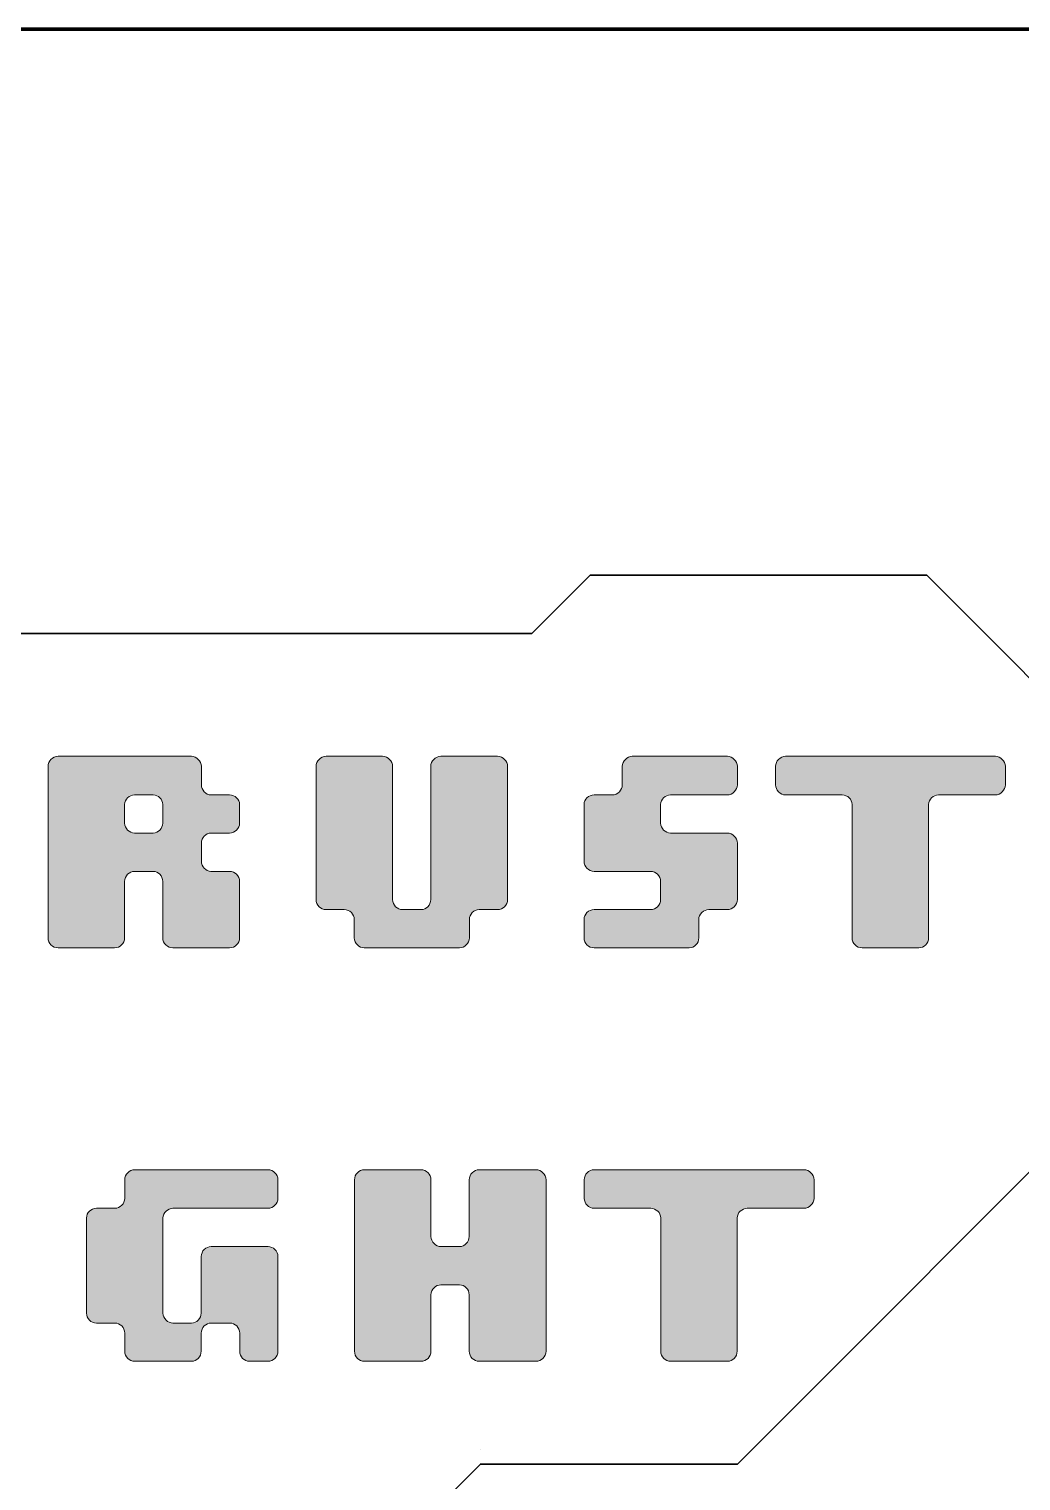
# Model space of a CAD drawing. Header units: millimetres. Extents: x -101 to 399, y 2 to 209.
# Drawn here: x 203.3 to 251.8, y 137.8 to 208.7 of the extents above; entities that cross this region are included whole.
import ezdxf

# ---------------------------------------------------------------- set-up
doc = ezdxf.new("R2010")
doc.units = ezdxf.units.MM
doc.header["$MEASUREMENT"] = 0
doc.layers.add('Layer 2 copy', color=7, linetype='Continuous')

# ---------------------------------------------------------------- blocks, each defined once
blk = doc.blocks.new('block 10')
at = {"color": 1, "lineweight": 70, "true_color": 0xff0000}
blk.add_open_spline([(398.696, 25.411), (398.696, 25.411), (395.696, 25.411), (395.696, 25.411), (395.696, 25.411), (395.696, 48.3), (395.696, 48.3), (395.696, 48.3), (398.696, 48.3), (398.696, 48.3), (398.696, 48.3), (398.696, 71.189), (398.696, 71.189), (398.696, 71.189), (395.696, 71.189), (395.696, 71.189), (395.696, 71.189), (395.696, 94.078), (395.696, 94.078), (395.696, 94.078), (398.696, 94.078), (398.696, 94.078), (398.696, 94.078), (398.696, 116.967), (398.696, 116.967), (398.696, 116.967), (395.696, 116.967), (395.696, 116.967), (395.696, 116.967), (395.696, 139.855), (395.696, 139.855), (395.696, 139.855), (398.696, 139.855), (398.696, 139.855), (398.696, 139.855), (398.696, 162.744), (398.696, 162.744), (398.696, 162.744), (395.696, 162.744), (395.696, 162.744), (395.696, 162.744), (395.696, 185.633), (395.696, 185.633), (395.696, 185.633), (398.696, 185.633), (398.696, 185.633), (398.696, 185.633), (398.696, 208.732), (398.696, 208.732), (398.696, 208.732), (395.696, 208.732), (395.696, 208.732), (395.696, 208.733), (-101.304, 208.733), (-101.304, 208.733), (-101.304, 208.733), (-101.304, 185.633), (-101.304, 185.633), (-101.304, 185.633), (-98.304, 185.633), (-98.304, 185.633), (-98.304, 185.633), (-98.304, 162.744), (-98.304, 162.744), (-98.304, 162.744), (-101.304, 162.744), (-101.304, 162.744), (-101.304, 162.744), (-101.304, 139.855), (-101.304, 139.855), (-101.304, 139.855), (-98.304, 139.855), (-98.304, 139.855), (-98.304, 139.855), (-98.304, 116.967), (-98.304, 116.967), (-98.304, 116.967), (-101.304, 116.967), (-101.304, 116.967), (-101.304, 116.967), (-101.304, 94.078), (-101.304, 94.078), (-101.304, 94.078), (-98.304, 94.078), (-98.304, 94.078), (-98.304, 94.078), (-98.304, 71.189), (-98.304, 71.189), (-98.304, 71.189), (-101.304, 71.189), (-101.304, 71.189), (-101.304, 71.189), (-101.304, 48.3), (-101.304, 48.3), (-101.304, 48.3), (-98.304, 48.3), (-98.304, 48.3), (-98.304, 48.3), (-98.304, 25.411), (-98.304, 25.411), (-98.304, 25.411), (-101.304, 25.411), (-101.304, 25.411), (-101.304, 25.411), (-101.304, 1.522), (-101.304, 1.522), (-101.304, 1.522), (398.696, 1.522), (398.696, 1.522), (398.696, 1.522), (398.696, 25.411), (398.696, 25.411)], degree=3, knots=[0, 0, 0, 0, 1, 1, 1, 2, 2, 2, 3, 3, 3, 4, 4, 4, 5, 5, 5, 6, 6, 6, 7, 7, 7, 8, 8, 8, 9, 9, 9, 10, 10, 10, 11, 11, 11, 12, 12, 12, 13, 13, 13, 14, 14, 14, 15, 15, 15, 16, 16, 16, 17, 17, 17, 18, 18, 18, 19, 19, 19, 20, 20, 20, 21, 21, 21, 22, 22, 22, 23, 23, 23, 24, 24, 24, 25, 25, 25, 26, 26, 26, 27, 27, 27, 28, 28, 28, 29, 29, 29, 30, 30, 30, 31, 31, 31, 32, 32, 32, 33, 33, 33, 34, 34, 34, 35, 35, 35, 36, 36, 36, 37, 37, 37, 37], dxfattribs=at)
blk = doc.blocks.new('block 11')
at = {"layer": 'Layer 2 copy', "true_color": 0xffffff}
h = blk.add_hatch(color=7, dxfattribs=at)
h.dxf.hatch_style = 2
edge = h.paths.add_edge_path()
edge.add_spline(control_points=[(204.24, 164.302), (204.24, 164.302), (204.24, 172.69), (204.24, 172.69), (204.24, 172.943), (204.459, 173.179), (204.729, 173.179), (204.729, 173.179), (211.247, 173.179), (211.247, 173.179), (211.5, 173.179), (211.736, 172.943), (211.736, 172.69), (211.736, 172.69), (211.736, 171.781), (211.736, 171.781), (211.736, 171.528), (211.955, 171.292), (212.207, 171.292), (212.207, 171.292), (213.117, 171.292), (213.117, 171.292), (213.37, 171.292), (213.605, 171.073), (213.605, 170.821), (213.605, 170.821), (213.605, 169.911), (213.605, 169.911), (213.605, 169.659), (213.37, 169.423), (213.117, 169.423), (213.117, 169.423), (212.207, 169.423), (212.207, 169.423), (211.955, 169.423), (211.736, 169.204), (211.736, 168.934), (211.736, 168.934), (211.736, 168.042), (211.736, 168.042), (211.736, 167.789), (211.955, 167.553), (212.207, 167.553), (212.207, 167.553), (213.117, 167.553), (213.117, 167.553), (213.37, 167.553), (213.605, 167.334), (213.605, 167.065), (213.605, 167.065), (213.605, 164.302), (213.605, 164.302), (213.605, 164.033), (213.37, 163.814), (213.117, 163.814), (213.117, 163.814), (210.338, 163.814), (210.338, 163.814), (210.085, 163.814), (209.849, 164.033), (209.849, 164.302), (209.849, 164.302), (209.849, 167.065), (209.849, 167.065), (209.849, 167.334), (209.63, 167.553), (209.377, 167.553), (209.377, 167.553), (208.468, 167.553), (208.468, 167.553), (208.215, 167.553), (207.98, 167.334), (207.98, 167.065), (207.98, 167.065), (207.98, 164.302), (207.98, 164.302), (207.98, 164.033), (207.761, 163.814), (207.491, 163.814), (207.491, 163.814), (204.729, 163.814), (204.729, 163.814), (204.459, 163.814), (204.24, 164.033), (204.24, 164.302)], knot_values=[0, 0, 0, 0, 1, 1, 1, 2, 2, 2, 3, 3, 3, 4, 4, 4, 5, 5, 5, 6, 6, 6, 7, 7, 7, 8, 8, 8, 9, 9, 9, 10, 10, 10, 11, 11, 11, 12, 12, 12, 13, 13, 13, 14, 14, 14, 15, 15, 15, 16, 16, 16, 17, 17, 17, 18, 18, 18, 19, 19, 19, 20, 20, 20, 21, 21, 21, 22, 22, 22, 23, 23, 23, 24, 24, 24, 25, 25, 25, 26, 26, 26, 27, 27, 27, 28, 28, 28, 28], degree=3, periodic=1)
edge = h.paths.add_edge_path()
edge.add_spline(control_points=[(209.377, 169.423), (209.63, 169.423), (209.849, 169.659), (209.849, 169.911), (209.849, 169.911), (209.849, 170.821), (209.849, 170.821), (209.849, 171.073), (209.63, 171.292), (209.377, 171.292), (209.377, 171.292), (208.468, 171.292), (208.468, 171.292), (208.215, 171.292), (207.98, 171.073), (207.98, 170.821), (207.98, 170.821), (207.98, 169.911), (207.98, 169.911), (207.98, 169.659), (208.215, 169.423), (208.468, 169.423), (208.468, 169.423), (209.377, 169.423), (209.377, 169.423)], knot_values=[0, 0, 0, 0, 1, 1, 1, 2, 2, 2, 3, 3, 3, 4, 4, 4, 5, 5, 5, 6, 6, 6, 7, 7, 7, 8, 8, 8, 8], degree=3, periodic=1)
h = blk.add_hatch(color=7, dxfattribs=at)
h.dxf.hatch_style = 2
edge = h.paths.add_edge_path()
edge.add_spline(control_points=[(219.215, 164.302), (219.215, 164.302), (219.215, 165.195), (219.215, 165.195), (219.215, 165.465), (218.995, 165.684), (218.726, 165.684), (218.726, 165.684), (217.833, 165.684), (217.833, 165.684), (217.564, 165.684), (217.345, 165.903), (217.345, 166.172), (217.345, 166.172), (217.345, 172.69), (217.345, 172.69), (217.345, 172.943), (217.564, 173.179), (217.833, 173.179), (217.833, 173.179), (220.596, 173.179), (220.596, 173.179), (220.865, 173.179), (221.084, 172.943), (221.084, 172.69), (221.084, 172.69), (221.084, 166.172), (221.084, 166.172), (221.084, 165.903), (221.32, 165.684), (221.572, 165.684), (221.572, 165.684), (222.482, 165.684), (222.482, 165.684), (222.735, 165.684), (222.953, 165.903), (222.953, 166.172), (222.953, 166.172), (222.953, 172.69), (222.953, 172.69), (222.953, 172.943), (223.189, 173.179), (223.442, 173.179), (223.442, 173.179), (226.221, 173.179), (226.221, 173.179), (226.474, 173.179), (226.71, 172.943), (226.71, 172.69), (226.71, 172.69), (226.71, 166.172), (226.71, 166.172), (226.71, 165.903), (226.474, 165.684), (226.221, 165.684), (226.221, 165.684), (225.312, 165.684), (225.312, 165.684), (225.059, 165.684), (224.84, 165.465), (224.84, 165.195), (224.84, 165.195), (224.84, 164.302), (224.84, 164.302), (224.84, 164.033), (224.604, 163.814), (224.352, 163.814), (224.352, 163.814), (219.703, 163.814), (219.703, 163.814), (219.45, 163.814), (219.215, 164.033), (219.215, 164.302)], knot_values=[0, 0, 0, 0, 1, 1, 1, 2, 2, 2, 3, 3, 3, 4, 4, 4, 5, 5, 5, 6, 6, 6, 7, 7, 7, 8, 8, 8, 9, 9, 9, 10, 10, 10, 11, 11, 11, 12, 12, 12, 13, 13, 13, 14, 14, 14, 15, 15, 15, 16, 16, 16, 17, 17, 17, 18, 18, 18, 19, 19, 19, 20, 20, 20, 21, 21, 21, 22, 22, 22, 23, 23, 23, 24, 24, 24, 24], degree=3, periodic=1)
h = blk.add_hatch(color=7, dxfattribs=at)
h.dxf.hatch_style = 2
edge = h.paths.add_edge_path()
edge.add_spline(control_points=[(230.449, 164.302), (230.449, 164.302), (230.449, 165.195), (230.449, 165.195), (230.449, 165.465), (230.668, 165.684), (230.938, 165.684), (230.938, 165.684), (233.7, 165.684), (233.7, 165.684), (233.97, 165.684), (234.189, 165.903), (234.189, 166.172), (234.189, 166.172), (234.189, 167.065), (234.189, 167.065), (234.189, 167.334), (233.97, 167.553), (233.7, 167.553), (233.7, 167.553), (230.938, 167.553), (230.938, 167.553), (230.668, 167.553), (230.449, 167.789), (230.449, 168.042), (230.449, 168.042), (230.449, 170.821), (230.449, 170.821), (230.449, 171.073), (230.668, 171.292), (230.938, 171.292), (230.938, 171.292), (231.83, 171.292), (231.83, 171.292), (232.1, 171.292), (232.319, 171.528), (232.319, 171.781), (232.319, 171.781), (232.319, 172.69), (232.319, 172.69), (232.319, 172.943), (232.555, 173.179), (232.807, 173.179), (232.807, 173.179), (237.456, 173.179), (237.456, 173.179), (237.709, 173.179), (237.944, 172.943), (237.944, 172.69), (237.944, 172.69), (237.944, 171.781), (237.944, 171.781), (237.944, 171.528), (237.709, 171.292), (237.456, 171.292), (237.456, 171.292), (234.677, 171.292), (234.677, 171.292), (234.424, 171.292), (234.189, 171.073), (234.189, 170.821), (234.189, 170.821), (234.189, 169.911), (234.189, 169.911), (234.189, 169.659), (234.424, 169.423), (234.677, 169.423), (234.677, 169.423), (237.456, 169.423), (237.456, 169.423), (237.709, 169.423), (237.944, 169.204), (237.944, 168.934), (237.944, 168.934), (237.944, 166.172), (237.944, 166.172), (237.944, 165.903), (237.709, 165.684), (237.456, 165.684), (237.456, 165.684), (236.546, 165.684), (236.546, 165.684), (236.294, 165.684), (236.058, 165.465), (236.058, 165.195), (236.058, 165.195), (236.058, 164.302), (236.058, 164.302), (236.058, 164.033), (235.839, 163.814), (235.586, 163.814), (235.586, 163.814), (230.938, 163.814), (230.938, 163.814), (230.668, 163.814), (230.449, 164.033), (230.449, 164.302)], knot_values=[0, 0, 0, 0, 1, 1, 1, 2, 2, 2, 3, 3, 3, 4, 4, 4, 5, 5, 5, 6, 6, 6, 7, 7, 7, 8, 8, 8, 9, 9, 9, 10, 10, 10, 11, 11, 11, 12, 12, 12, 13, 13, 13, 14, 14, 14, 15, 15, 15, 16, 16, 16, 17, 17, 17, 18, 18, 18, 19, 19, 19, 20, 20, 20, 21, 21, 21, 22, 22, 22, 23, 23, 23, 24, 24, 24, 25, 25, 25, 26, 26, 26, 27, 27, 27, 28, 28, 28, 29, 29, 29, 30, 30, 30, 31, 31, 31, 32, 32, 32, 32], degree=3, periodic=1)
h = blk.add_hatch(color=7, dxfattribs=at)
h.dxf.hatch_style = 2
edge = h.paths.add_edge_path()
edge.add_spline(control_points=[(243.554, 164.302), (243.554, 164.302), (243.554, 170.821), (243.554, 170.821), (243.554, 171.073), (243.335, 171.292), (243.065, 171.292), (243.065, 171.292), (240.303, 171.292), (240.303, 171.292), (240.034, 171.292), (239.814, 171.528), (239.814, 171.781), (239.814, 171.781), (239.814, 172.69), (239.814, 172.69), (239.814, 172.943), (240.034, 173.179), (240.303, 173.179), (240.303, 173.179), (250.56, 173.179), (250.56, 173.179), (250.813, 173.179), (251.049, 172.943), (251.049, 172.69), (251.049, 172.69), (251.049, 171.781), (251.049, 171.781), (251.049, 171.528), (250.813, 171.292), (250.56, 171.292), (250.56, 171.292), (247.781, 171.292), (247.781, 171.292), (247.529, 171.292), (247.293, 171.073), (247.293, 170.821), (247.293, 170.821), (247.293, 164.302), (247.293, 164.302), (247.293, 164.033), (247.074, 163.814), (246.821, 163.814), (246.821, 163.814), (244.042, 163.814), (244.042, 163.814), (243.789, 163.814), (243.554, 164.033), (243.554, 164.302)], knot_values=[0, 0, 0, 0, 1, 1, 1, 2, 2, 2, 3, 3, 3, 4, 4, 4, 5, 5, 5, 6, 6, 6, 7, 7, 7, 8, 8, 8, 9, 9, 9, 10, 10, 10, 11, 11, 11, 12, 12, 12, 13, 13, 13, 14, 14, 14, 15, 15, 15, 16, 16, 16, 16], degree=3, periodic=1)
h = blk.add_hatch(color=7, dxfattribs=at)
h.dxf.hatch_style = 2
edge = h.paths.add_edge_path()
edge.add_spline(control_points=[(207.988, 144.09), (207.988, 144.09), (207.988, 144.983), (207.988, 144.983), (207.988, 145.252), (207.769, 145.471), (207.5, 145.471), (207.5, 145.471), (206.607, 145.471), (206.607, 145.471), (206.337, 145.471), (206.119, 145.69), (206.119, 145.959), (206.119, 145.959), (206.119, 150.608), (206.119, 150.608), (206.119, 150.861), (206.337, 151.08), (206.607, 151.08), (206.607, 151.08), (207.5, 151.08), (207.5, 151.08), (207.769, 151.08), (207.988, 151.316), (207.988, 151.568), (207.988, 151.568), (207.988, 152.478), (207.988, 152.478), (207.988, 152.73), (208.224, 152.966), (208.477, 152.966), (208.477, 152.966), (214.995, 152.966), (214.995, 152.966), (215.248, 152.966), (215.483, 152.73), (215.483, 152.478), (215.483, 152.478), (215.483, 151.568), (215.483, 151.568), (215.483, 151.316), (215.248, 151.08), (214.995, 151.08), (214.995, 151.08), (210.346, 151.08), (210.346, 151.08), (210.094, 151.08), (209.858, 150.861), (209.858, 150.608), (209.858, 150.608), (209.858, 145.959), (209.858, 145.959), (209.858, 145.69), (210.094, 145.471), (210.346, 145.471), (210.346, 145.471), (211.256, 145.471), (211.256, 145.471), (211.509, 145.471), (211.727, 145.69), (211.727, 145.959), (211.727, 145.959), (211.727, 148.722), (211.727, 148.722), (211.727, 148.991), (211.963, 149.21), (212.216, 149.21), (212.216, 149.21), (214.995, 149.21), (214.995, 149.21), (215.248, 149.21), (215.483, 148.991), (215.483, 148.722), (215.483, 148.722), (215.483, 144.09), (215.483, 144.09), (215.483, 143.82), (215.248, 143.601), (214.995, 143.601), (214.995, 143.601), (214.085, 143.601), (214.085, 143.601), (213.833, 143.601), (213.614, 143.82), (213.614, 144.09), (213.614, 144.09), (213.614, 144.983), (213.614, 144.983), (213.614, 145.252), (213.378, 145.471), (213.125, 145.471), (213.125, 145.471), (212.216, 145.471), (212.216, 145.471), (211.963, 145.471), (211.727, 145.252), (211.727, 144.983), (211.727, 144.983), (211.727, 144.09), (211.727, 144.09), (211.727, 143.82), (211.509, 143.601), (211.256, 143.601), (211.256, 143.601), (208.477, 143.601), (208.477, 143.601), (208.224, 143.601), (207.988, 143.82), (207.988, 144.09)], knot_values=[0, 0, 0, 0, 1, 1, 1, 2, 2, 2, 3, 3, 3, 4, 4, 4, 5, 5, 5, 6, 6, 6, 7, 7, 7, 8, 8, 8, 9, 9, 9, 10, 10, 10, 11, 11, 11, 12, 12, 12, 13, 13, 13, 14, 14, 14, 15, 15, 15, 16, 16, 16, 17, 17, 17, 18, 18, 18, 19, 19, 19, 20, 20, 20, 21, 21, 21, 22, 22, 22, 23, 23, 23, 24, 24, 24, 25, 25, 25, 26, 26, 26, 27, 27, 27, 28, 28, 28, 29, 29, 29, 30, 30, 30, 31, 31, 31, 32, 32, 32, 33, 33, 33, 34, 34, 34, 35, 35, 35, 36, 36, 36, 36], degree=3, periodic=1)
h = blk.add_hatch(color=7, dxfattribs=at)
h.dxf.hatch_style = 2
edge = h.paths.add_edge_path()
edge.add_spline(control_points=[(219.223, 144.09), (219.223, 144.09), (219.223, 152.478), (219.223, 152.478), (219.223, 152.73), (219.442, 152.966), (219.712, 152.966), (219.712, 152.966), (222.474, 152.966), (222.474, 152.966), (222.743, 152.966), (222.962, 152.73), (222.962, 152.478), (222.962, 152.478), (222.962, 149.699), (222.962, 149.699), (222.962, 149.446), (223.198, 149.21), (223.451, 149.21), (223.451, 149.21), (224.36, 149.21), (224.36, 149.21), (224.613, 149.21), (224.832, 149.446), (224.832, 149.699), (224.832, 149.699), (224.832, 152.478), (224.832, 152.478), (224.832, 152.73), (225.068, 152.966), (225.32, 152.966), (225.32, 152.966), (228.099, 152.966), (228.099, 152.966), (228.352, 152.966), (228.588, 152.73), (228.588, 152.478), (228.588, 152.478), (228.588, 144.09), (228.588, 144.09), (228.588, 143.82), (228.352, 143.601), (228.099, 143.601), (228.099, 143.601), (225.32, 143.601), (225.32, 143.601), (225.068, 143.601), (224.832, 143.82), (224.832, 144.09), (224.832, 144.09), (224.832, 146.852), (224.832, 146.852), (224.832, 147.122), (224.613, 147.341), (224.36, 147.341), (224.36, 147.341), (223.451, 147.341), (223.451, 147.341), (223.198, 147.341), (222.962, 147.122), (222.962, 146.852), (222.962, 146.852), (222.962, 144.09), (222.962, 144.09), (222.962, 143.82), (222.743, 143.601), (222.474, 143.601), (222.474, 143.601), (219.712, 143.601), (219.712, 143.601), (219.442, 143.601), (219.223, 143.82), (219.223, 144.09)], knot_values=[0, 0, 0, 0, 1, 1, 1, 2, 2, 2, 3, 3, 3, 4, 4, 4, 5, 5, 5, 6, 6, 6, 7, 7, 7, 8, 8, 8, 9, 9, 9, 10, 10, 10, 11, 11, 11, 12, 12, 12, 13, 13, 13, 14, 14, 14, 15, 15, 15, 16, 16, 16, 17, 17, 17, 18, 18, 18, 19, 19, 19, 20, 20, 20, 21, 21, 21, 22, 22, 22, 23, 23, 23, 24, 24, 24, 24], degree=3, periodic=1)
h = blk.add_hatch(color=7, dxfattribs=at)
h.dxf.hatch_style = 2
edge = h.paths.add_edge_path()
edge.add_spline(control_points=[(234.197, 144.09), (234.197, 144.09), (234.197, 150.608), (234.197, 150.608), (234.197, 150.861), (233.978, 151.08), (233.709, 151.08), (233.709, 151.08), (230.946, 151.08), (230.946, 151.08), (230.677, 151.08), (230.458, 151.316), (230.458, 151.568), (230.458, 151.568), (230.458, 152.478), (230.458, 152.478), (230.458, 152.73), (230.677, 152.966), (230.946, 152.966), (230.946, 152.966), (241.204, 152.966), (241.204, 152.966), (241.457, 152.966), (241.692, 152.73), (241.692, 152.478), (241.692, 152.478), (241.692, 151.568), (241.692, 151.568), (241.692, 151.316), (241.457, 151.08), (241.204, 151.08), (241.204, 151.08), (238.425, 151.08), (238.425, 151.08), (238.172, 151.08), (237.936, 150.861), (237.936, 150.608), (237.936, 150.608), (237.936, 144.09), (237.936, 144.09), (237.936, 143.82), (237.717, 143.601), (237.465, 143.601), (237.465, 143.601), (234.686, 143.601), (234.686, 143.601), (234.433, 143.601), (234.197, 143.82), (234.197, 144.09)], knot_values=[0, 0, 0, 0, 1, 1, 1, 2, 2, 2, 3, 3, 3, 4, 4, 4, 5, 5, 5, 6, 6, 6, 7, 7, 7, 8, 8, 8, 9, 9, 9, 10, 10, 10, 11, 11, 11, 12, 12, 12, 13, 13, 13, 14, 14, 14, 15, 15, 15, 16, 16, 16, 16], degree=3, periodic=1)
at = {"layer": 'Layer 2 copy', "lineweight": 0}
for points, knots in [([(204.24, 164.302), (204.24, 164.302), (204.24, 172.69), (204.24, 172.69), (204.24, 172.943), (204.459, 173.179), (204.729, 173.179), (204.729, 173.179), (211.247, 173.179), (211.247, 173.179), (211.5, 173.179), (211.736, 172.943), (211.736, 172.69), (211.736, 172.69), (211.736, 171.781), (211.736, 171.781), (211.736, 171.528), (211.955, 171.292), (212.207, 171.292), (212.207, 171.292), (213.117, 171.292), (213.117, 171.292), (213.37, 171.292), (213.605, 171.073), (213.605, 170.821), (213.605, 170.821), (213.605, 169.911), (213.605, 169.911), (213.605, 169.659), (213.37, 169.423), (213.117, 169.423), (213.117, 169.423), (212.207, 169.423), (212.207, 169.423), (211.955, 169.423), (211.736, 169.204), (211.736, 168.934), (211.736, 168.934), (211.736, 168.042), (211.736, 168.042), (211.736, 167.789), (211.955, 167.553), (212.207, 167.553), (212.207, 167.553), (213.117, 167.553), (213.117, 167.553), (213.37, 167.553), (213.605, 167.334), (213.605, 167.065), (213.605, 167.065), (213.605, 164.302), (213.605, 164.302), (213.605, 164.033), (213.37, 163.814), (213.117, 163.814), (213.117, 163.814), (210.338, 163.814), (210.338, 163.814), (210.085, 163.814), (209.849, 164.033), (209.849, 164.302), (209.849, 164.302), (209.849, 167.065), (209.849, 167.065), (209.849, 167.334), (209.63, 167.553), (209.377, 167.553), (209.377, 167.553), (208.468, 167.553), (208.468, 167.553), (208.215, 167.553), (207.98, 167.334), (207.98, 167.065), (207.98, 167.065), (207.98, 164.302), (207.98, 164.302), (207.98, 164.033), (207.761, 163.814), (207.491, 163.814), (207.491, 163.814), (204.729, 163.814), (204.729, 163.814), (204.459, 163.814), (204.24, 164.033), (204.24, 164.302)], [0, 0, 0, 0, 1, 1, 1, 2, 2, 2, 3, 3, 3, 4, 4, 4, 5, 5, 5, 6, 6, 6, 7, 7, 7, 8, 8, 8, 9, 9, 9, 10, 10, 10, 11, 11, 11, 12, 12, 12, 13, 13, 13, 14, 14, 14, 15, 15, 15, 16, 16, 16, 17, 17, 17, 18, 18, 18, 19, 19, 19, 20, 20, 20, 21, 21, 21, 22, 22, 22, 23, 23, 23, 24, 24, 24, 25, 25, 25, 26, 26, 26, 27, 27, 27, 28, 28, 28, 28]), ([(219.215, 164.302), (219.215, 164.302), (219.215, 165.195), (219.215, 165.195), (219.215, 165.465), (218.995, 165.684), (218.726, 165.684), (218.726, 165.684), (217.833, 165.684), (217.833, 165.684), (217.564, 165.684), (217.345, 165.903), (217.345, 166.172), (217.345, 166.172), (217.345, 172.69), (217.345, 172.69), (217.345, 172.943), (217.564, 173.179), (217.833, 173.179), (217.833, 173.179), (220.596, 173.179), (220.596, 173.179), (220.865, 173.179), (221.084, 172.943), (221.084, 172.69), (221.084, 172.69), (221.084, 166.172), (221.084, 166.172), (221.084, 165.903), (221.32, 165.684), (221.572, 165.684), (221.572, 165.684), (222.482, 165.684), (222.482, 165.684), (222.735, 165.684), (222.953, 165.903), (222.953, 166.172), (222.953, 166.172), (222.953, 172.69), (222.953, 172.69), (222.953, 172.943), (223.189, 173.179), (223.442, 173.179), (223.442, 173.179), (226.221, 173.179), (226.221, 173.179), (226.474, 173.179), (226.71, 172.943), (226.71, 172.69), (226.71, 172.69), (226.71, 166.172), (226.71, 166.172), (226.71, 165.903), (226.474, 165.684), (226.221, 165.684), (226.221, 165.684), (225.312, 165.684), (225.312, 165.684), (225.059, 165.684), (224.84, 165.465), (224.84, 165.195), (224.84, 165.195), (224.84, 164.302), (224.84, 164.302), (224.84, 164.033), (224.604, 163.814), (224.352, 163.814), (224.352, 163.814), (219.703, 163.814), (219.703, 163.814), (219.45, 163.814), (219.215, 164.033), (219.215, 164.302)], [0, 0, 0, 0, 1, 1, 1, 2, 2, 2, 3, 3, 3, 4, 4, 4, 5, 5, 5, 6, 6, 6, 7, 7, 7, 8, 8, 8, 9, 9, 9, 10, 10, 10, 11, 11, 11, 12, 12, 12, 13, 13, 13, 14, 14, 14, 15, 15, 15, 16, 16, 16, 17, 17, 17, 18, 18, 18, 19, 19, 19, 20, 20, 20, 21, 21, 21, 22, 22, 22, 23, 23, 23, 24, 24, 24, 24]), ([(230.449, 164.302), (230.449, 164.302), (230.449, 165.195), (230.449, 165.195), (230.449, 165.465), (230.668, 165.684), (230.938, 165.684), (230.938, 165.684), (233.7, 165.684), (233.7, 165.684), (233.97, 165.684), (234.189, 165.903), (234.189, 166.172), (234.189, 166.172), (234.189, 167.065), (234.189, 167.065), (234.189, 167.334), (233.97, 167.553), (233.7, 167.553), (233.7, 167.553), (230.938, 167.553), (230.938, 167.553), (230.668, 167.553), (230.449, 167.789), (230.449, 168.042), (230.449, 168.042), (230.449, 170.821), (230.449, 170.821), (230.449, 171.073), (230.668, 171.292), (230.938, 171.292), (230.938, 171.292), (231.83, 171.292), (231.83, 171.292), (232.1, 171.292), (232.319, 171.528), (232.319, 171.781), (232.319, 171.781), (232.319, 172.69), (232.319, 172.69), (232.319, 172.943), (232.555, 173.179), (232.807, 173.179), (232.807, 173.179), (237.456, 173.179), (237.456, 173.179), (237.709, 173.179), (237.944, 172.943), (237.944, 172.69), (237.944, 172.69), (237.944, 171.781), (237.944, 171.781), (237.944, 171.528), (237.709, 171.292), (237.456, 171.292), (237.456, 171.292), (234.677, 171.292), (234.677, 171.292), (234.424, 171.292), (234.189, 171.073), (234.189, 170.821), (234.189, 170.821), (234.189, 169.911), (234.189, 169.911), (234.189, 169.659), (234.424, 169.423), (234.677, 169.423), (234.677, 169.423), (237.456, 169.423), (237.456, 169.423), (237.709, 169.423), (237.944, 169.204), (237.944, 168.934), (237.944, 168.934), (237.944, 166.172), (237.944, 166.172), (237.944, 165.903), (237.709, 165.684), (237.456, 165.684), (237.456, 165.684), (236.546, 165.684), (236.546, 165.684), (236.294, 165.684), (236.058, 165.465), (236.058, 165.195), (236.058, 165.195), (236.058, 164.302), (236.058, 164.302), (236.058, 164.033), (235.839, 163.814), (235.586, 163.814), (235.586, 163.814), (230.938, 163.814), (230.938, 163.814), (230.668, 163.814), (230.449, 164.033), (230.449, 164.302)], [0, 0, 0, 0, 1, 1, 1, 2, 2, 2, 3, 3, 3, 4, 4, 4, 5, 5, 5, 6, 6, 6, 7, 7, 7, 8, 8, 8, 9, 9, 9, 10, 10, 10, 11, 11, 11, 12, 12, 12, 13, 13, 13, 14, 14, 14, 15, 15, 15, 16, 16, 16, 17, 17, 17, 18, 18, 18, 19, 19, 19, 20, 20, 20, 21, 21, 21, 22, 22, 22, 23, 23, 23, 24, 24, 24, 25, 25, 25, 26, 26, 26, 27, 27, 27, 28, 28, 28, 29, 29, 29, 30, 30, 30, 31, 31, 31, 32, 32, 32, 32]), ([(243.554, 164.302), (243.554, 164.302), (243.554, 170.821), (243.554, 170.821), (243.554, 171.073), (243.335, 171.292), (243.065, 171.292), (243.065, 171.292), (240.303, 171.292), (240.303, 171.292), (240.034, 171.292), (239.814, 171.528), (239.814, 171.781), (239.814, 171.781), (239.814, 172.69), (239.814, 172.69), (239.814, 172.943), (240.034, 173.179), (240.303, 173.179), (240.303, 173.179), (250.56, 173.179), (250.56, 173.179), (250.813, 173.179), (251.049, 172.943), (251.049, 172.69), (251.049, 172.69), (251.049, 171.781), (251.049, 171.781), (251.049, 171.528), (250.813, 171.292), (250.56, 171.292), (250.56, 171.292), (247.781, 171.292), (247.781, 171.292), (247.529, 171.292), (247.293, 171.073), (247.293, 170.821), (247.293, 170.821), (247.293, 164.302), (247.293, 164.302), (247.293, 164.033), (247.074, 163.814), (246.821, 163.814), (246.821, 163.814), (244.042, 163.814), (244.042, 163.814), (243.789, 163.814), (243.554, 164.033), (243.554, 164.302)], [0, 0, 0, 0, 1, 1, 1, 2, 2, 2, 3, 3, 3, 4, 4, 4, 5, 5, 5, 6, 6, 6, 7, 7, 7, 8, 8, 8, 9, 9, 9, 10, 10, 10, 11, 11, 11, 12, 12, 12, 13, 13, 13, 14, 14, 14, 15, 15, 15, 16, 16, 16, 16]), ([(209.377, 169.423), (209.63, 169.423), (209.849, 169.659), (209.849, 169.911), (209.849, 169.911), (209.849, 170.821), (209.849, 170.821), (209.849, 171.073), (209.63, 171.292), (209.377, 171.292), (209.377, 171.292), (208.468, 171.292), (208.468, 171.292), (208.215, 171.292), (207.98, 171.073), (207.98, 170.821), (207.98, 170.821), (207.98, 169.911), (207.98, 169.911), (207.98, 169.659), (208.215, 169.423), (208.468, 169.423), (208.468, 169.423), (209.377, 169.423), (209.377, 169.423)], [0, 0, 0, 0, 1, 1, 1, 2, 2, 2, 3, 3, 3, 4, 4, 4, 5, 5, 5, 6, 6, 6, 7, 7, 7, 8, 8, 8, 8]), ([(207.988, 144.09), (207.988, 144.09), (207.988, 144.983), (207.988, 144.983), (207.988, 145.252), (207.769, 145.471), (207.5, 145.471), (207.5, 145.471), (206.607, 145.471), (206.607, 145.471), (206.337, 145.471), (206.119, 145.69), (206.119, 145.959), (206.119, 145.959), (206.119, 150.608), (206.119, 150.608), (206.119, 150.861), (206.337, 151.08), (206.607, 151.08), (206.607, 151.08), (207.5, 151.08), (207.5, 151.08), (207.769, 151.08), (207.988, 151.316), (207.988, 151.568), (207.988, 151.568), (207.988, 152.478), (207.988, 152.478), (207.988, 152.73), (208.224, 152.966), (208.477, 152.966), (208.477, 152.966), (214.995, 152.966), (214.995, 152.966), (215.248, 152.966), (215.483, 152.73), (215.483, 152.478), (215.483, 152.478), (215.483, 151.568), (215.483, 151.568), (215.483, 151.316), (215.248, 151.08), (214.995, 151.08), (214.995, 151.08), (210.346, 151.08), (210.346, 151.08), (210.094, 151.08), (209.858, 150.861), (209.858, 150.608), (209.858, 150.608), (209.858, 145.959), (209.858, 145.959), (209.858, 145.69), (210.094, 145.471), (210.346, 145.471), (210.346, 145.471), (211.256, 145.471), (211.256, 145.471), (211.509, 145.471), (211.727, 145.69), (211.727, 145.959), (211.727, 145.959), (211.727, 148.722), (211.727, 148.722), (211.727, 148.991), (211.963, 149.21), (212.216, 149.21), (212.216, 149.21), (214.995, 149.21), (214.995, 149.21), (215.248, 149.21), (215.483, 148.991), (215.483, 148.722), (215.483, 148.722), (215.483, 144.09), (215.483, 144.09), (215.483, 143.82), (215.248, 143.601), (214.995, 143.601), (214.995, 143.601), (214.085, 143.601), (214.085, 143.601), (213.833, 143.601), (213.614, 143.82), (213.614, 144.09), (213.614, 144.09), (213.614, 144.983), (213.614, 144.983), (213.614, 145.252), (213.378, 145.471), (213.125, 145.471), (213.125, 145.471), (212.216, 145.471), (212.216, 145.471), (211.963, 145.471), (211.727, 145.252), (211.727, 144.983), (211.727, 144.983), (211.727, 144.09), (211.727, 144.09), (211.727, 143.82), (211.509, 143.601), (211.256, 143.601), (211.256, 143.601), (208.477, 143.601), (208.477, 143.601), (208.224, 143.601), (207.988, 143.82), (207.988, 144.09)], [0, 0, 0, 0, 1, 1, 1, 2, 2, 2, 3, 3, 3, 4, 4, 4, 5, 5, 5, 6, 6, 6, 7, 7, 7, 8, 8, 8, 9, 9, 9, 10, 10, 10, 11, 11, 11, 12, 12, 12, 13, 13, 13, 14, 14, 14, 15, 15, 15, 16, 16, 16, 17, 17, 17, 18, 18, 18, 19, 19, 19, 20, 20, 20, 21, 21, 21, 22, 22, 22, 23, 23, 23, 24, 24, 24, 25, 25, 25, 26, 26, 26, 27, 27, 27, 28, 28, 28, 29, 29, 29, 30, 30, 30, 31, 31, 31, 32, 32, 32, 33, 33, 33, 34, 34, 34, 35, 35, 35, 36, 36, 36, 36]), ([(219.223, 144.09), (219.223, 144.09), (219.223, 152.478), (219.223, 152.478), (219.223, 152.73), (219.442, 152.966), (219.712, 152.966), (219.712, 152.966), (222.474, 152.966), (222.474, 152.966), (222.743, 152.966), (222.962, 152.73), (222.962, 152.478), (222.962, 152.478), (222.962, 149.699), (222.962, 149.699), (222.962, 149.446), (223.198, 149.21), (223.451, 149.21), (223.451, 149.21), (224.36, 149.21), (224.36, 149.21), (224.613, 149.21), (224.832, 149.446), (224.832, 149.699), (224.832, 149.699), (224.832, 152.478), (224.832, 152.478), (224.832, 152.73), (225.068, 152.966), (225.32, 152.966), (225.32, 152.966), (228.099, 152.966), (228.099, 152.966), (228.352, 152.966), (228.588, 152.73), (228.588, 152.478), (228.588, 152.478), (228.588, 144.09), (228.588, 144.09), (228.588, 143.82), (228.352, 143.601), (228.099, 143.601), (228.099, 143.601), (225.32, 143.601), (225.32, 143.601), (225.068, 143.601), (224.832, 143.82), (224.832, 144.09), (224.832, 144.09), (224.832, 146.852), (224.832, 146.852), (224.832, 147.122), (224.613, 147.341), (224.36, 147.341), (224.36, 147.341), (223.451, 147.341), (223.451, 147.341), (223.198, 147.341), (222.962, 147.122), (222.962, 146.852), (222.962, 146.852), (222.962, 144.09), (222.962, 144.09), (222.962, 143.82), (222.743, 143.601), (222.474, 143.601), (222.474, 143.601), (219.712, 143.601), (219.712, 143.601), (219.442, 143.601), (219.223, 143.82), (219.223, 144.09)], [0, 0, 0, 0, 1, 1, 1, 2, 2, 2, 3, 3, 3, 4, 4, 4, 5, 5, 5, 6, 6, 6, 7, 7, 7, 8, 8, 8, 9, 9, 9, 10, 10, 10, 11, 11, 11, 12, 12, 12, 13, 13, 13, 14, 14, 14, 15, 15, 15, 16, 16, 16, 17, 17, 17, 18, 18, 18, 19, 19, 19, 20, 20, 20, 21, 21, 21, 22, 22, 22, 23, 23, 23, 24, 24, 24, 24]), ([(234.197, 144.09), (234.197, 144.09), (234.197, 150.608), (234.197, 150.608), (234.197, 150.861), (233.978, 151.08), (233.709, 151.08), (233.709, 151.08), (230.946, 151.08), (230.946, 151.08), (230.677, 151.08), (230.458, 151.316), (230.458, 151.568), (230.458, 151.568), (230.458, 152.478), (230.458, 152.478), (230.458, 152.73), (230.677, 152.966), (230.946, 152.966), (230.946, 152.966), (241.204, 152.966), (241.204, 152.966), (241.457, 152.966), (241.692, 152.73), (241.692, 152.478), (241.692, 152.478), (241.692, 151.568), (241.692, 151.568), (241.692, 151.316), (241.457, 151.08), (241.204, 151.08), (241.204, 151.08), (238.425, 151.08), (238.425, 151.08), (238.172, 151.08), (237.936, 150.861), (237.936, 150.608), (237.936, 150.608), (237.936, 144.09), (237.936, 144.09), (237.936, 143.82), (237.717, 143.601), (237.465, 143.601), (237.465, 143.601), (234.686, 143.601), (234.686, 143.601), (234.433, 143.601), (234.197, 143.82), (234.197, 144.09)], [0, 0, 0, 0, 1, 1, 1, 2, 2, 2, 3, 3, 3, 4, 4, 4, 5, 5, 5, 6, 6, 6, 7, 7, 7, 8, 8, 8, 9, 9, 9, 10, 10, 10, 11, 11, 11, 12, 12, 12, 13, 13, 13, 14, 14, 14, 15, 15, 15, 16, 16, 16, 16])]:
    blk.add_open_spline(points, degree=3, knots=knots, dxfattribs=at)

msp = doc.modelspace()

# ---------------------------------------------------------------- linework, layer by layer
at = {"color": 1, "lineweight": 35, "true_color": 0xff0000}
msp.add_lwpolyline([(225.369, 139.278), (225.369, 139.278)], dxfattribs=at)
msp.add_open_spline([(225.369, 138.557), (225.369, 138.557), (219.223, 132.411), (219.223, 132.411), (219.223, 132.411), (182.324, 132.411), (182.324, 132.411), (182.324, 132.411), (176.162, 138.573), (176.162, 138.573), (176.162, 138.573), (119.792, 138.573), (119.792, 138.573), (119.792, 138.573), (116.274, 135.055), (116.274, 135.055), (116.274, 135.055), (56.244, 135.055), (56.244, 135.055), (56.244, 135.055), (50.008, 141.292), (50.008, 141.292), (50.008, 141.292), (50.008, 148.611), (50.008, 148.611), (50.008, 148.611), (40.654, 157.964), (40.654, 157.964), (40.654, 157.964), (40.654, 173.465), (40.654, 173.465), (40.654, 173.465), (52.133, 184.943), (52.133, 184.943), (52.133, 184.943), (79.849, 184.903), (79.849, 184.903), (79.849, 184.903), (85.578, 179.175), (85.578, 179.175), (85.578, 179.175), (227.891, 179.175), (227.891, 179.175), (227.891, 179.175), (230.746, 182.029), (230.746, 182.029), (230.746, 182.029), (247.211, 182.029), (247.211, 182.029), (247.211, 182.029), (256.767, 172.473), (256.767, 172.473), (256.767, 172.473), (256.767, 157.395), (256.767, 157.395), (256.767, 157.395), (237.944, 138.573), (237.944, 138.573), (237.944, 138.573), (225.369, 138.573), (225.369, 138.573)], degree=3, knots=[0, 0, 0, 0, 1, 1, 1, 2, 2, 2, 3, 3, 3, 4, 4, 4, 5, 5, 5, 6, 6, 6, 7, 7, 7, 8, 8, 8, 9, 9, 9, 10, 10, 10, 11, 11, 11, 12, 12, 12, 13, 13, 13, 14, 14, 14, 15, 15, 15, 16, 16, 16, 17, 17, 17, 18, 18, 18, 19, 19, 19, 20, 20, 20, 20], dxfattribs=at)

# ---------------------------------------------------------------- block references
msp.add_blockref('block 10', (0, 0))
at = {"layer": 'Layer 2 copy'}
msp.add_blockref('block 11', (0, 0), dxfattribs=at)

doc.saveas('drawing.dxf')
